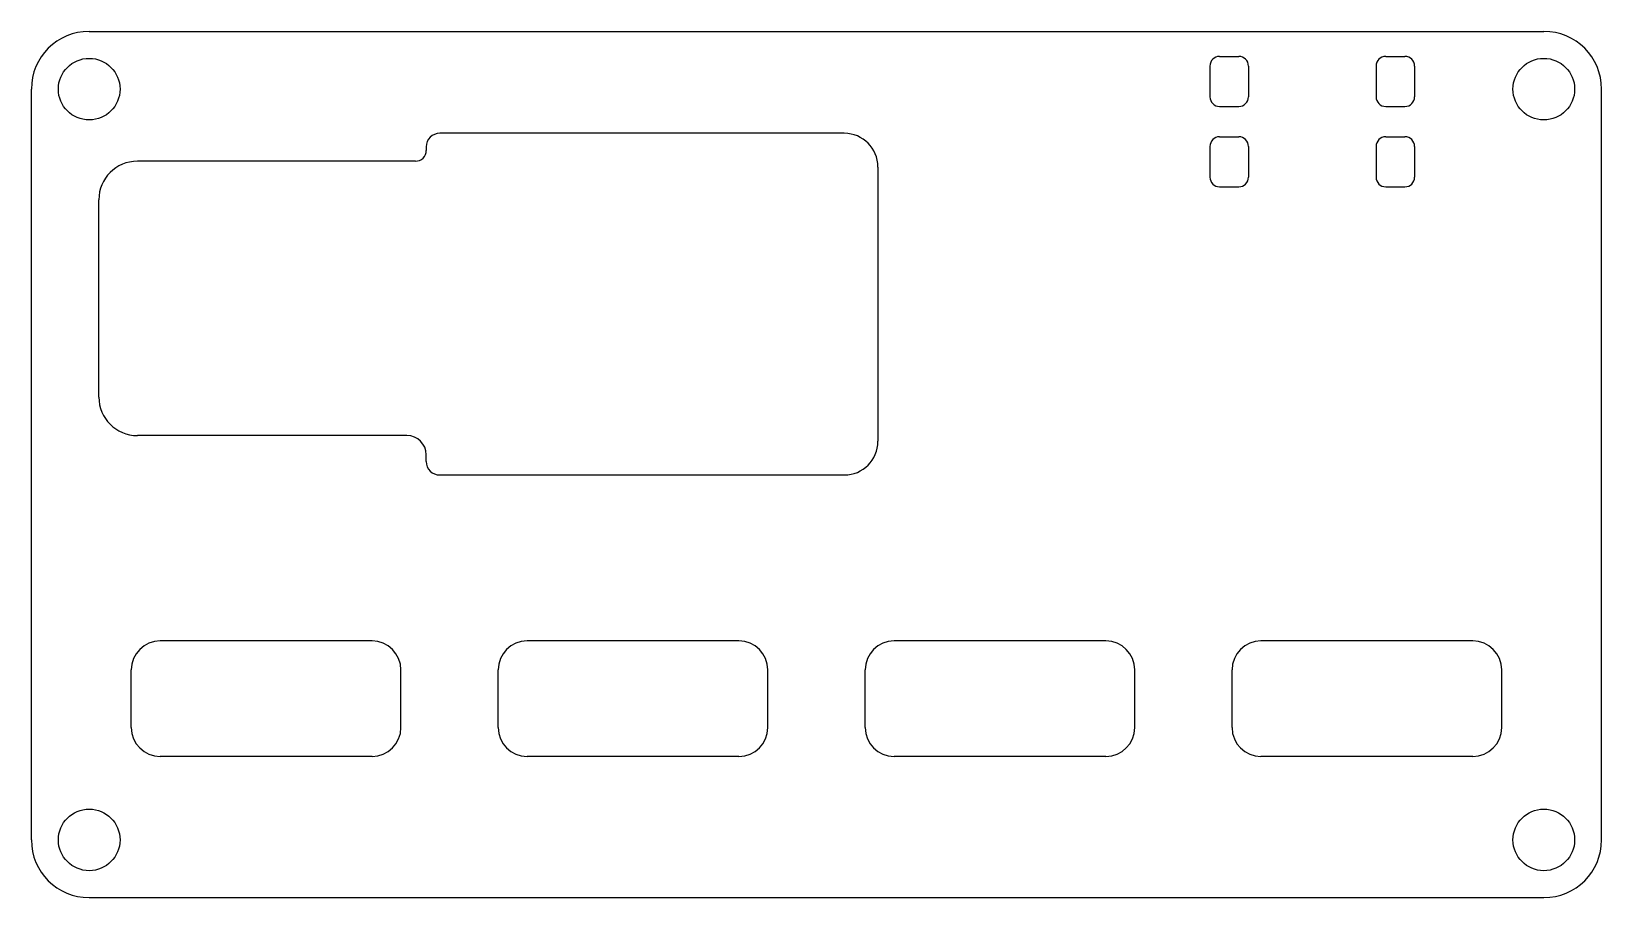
# Model space of a CAD drawing. Extents: x -49.6 to 31.9, y -19.5 to 25.5.
import ezdxf

# ---------------------------------------------------------------- set-up
doc = ezdxf.new("R2010")
doc.units = 0
doc.layers.add('MODELSKETCH_VISIBLE', color=7, linetype='CONTINUOUS')

msp = doc.modelspace()

# ---------------------------------------------------------------- linework, layer by layer
at = {"layer": 'MODELSKETCH_VISIBLE'}
for p, q in [((-46.641, 25.51), (28.879, 25.51)), ((11.545, 23.71), (11.545, 22.11)), ((12.045, 24.21), (13.045, 24.21)), ((13.545, 23.71), (13.545, 22.11)), ((20.17, 23.71), (20.17, 22.11)), ((20.67, 24.21), (21.67, 24.21)), ((22.17, 23.71), (22.17, 22.11)), ((-49.641, -16.49), (-49.641, 22.51)), ((31.879, -16.49), (31.879, 22.51)), ((12.045, 21.61), (13.045, 21.61)), ((20.67, 21.61), (21.67, 21.61)), ((-7.441, 20.215), (-28.441, 20.215)), ((12.045, 20.034), (13.045, 20.034)), ((20.67, 20.034), (21.67, 20.034)), ((-29.703, 18.765), (-44.141, 18.765)), ((-29.141, 19.515), (-29.141, 19.328)), ((11.545, 19.534), (11.545, 17.934)), ((13.545, 19.534), (13.545, 17.934)), ((20.17, 19.534), (20.17, 17.934)), ((22.17, 19.534), (22.17, 17.934)), ((-5.691, 18.465), (-5.691, 4.215)), ((12.045, 17.434), (13.045, 17.434)), ((20.67, 17.434), (21.67, 17.434)), ((-46.141, 6.515), (-46.141, 16.765)), ((-30.141, 4.515), (-44.141, 4.515)), ((-29.141, 3.165), (-29.141, 3.515)), ((-28.441, 2.465), (-7.441, 2.465)), ((-31.956, -6.156), (-42.956, -6.156)), ((-12.906, -6.156), (-23.906, -6.156)), ((6.144, -6.156), (-4.856, -6.156)), ((25.194, -6.156), (14.194, -6.156)), ((-44.456, -10.656), (-44.456, -7.656)), ((-30.456, -10.656), (-30.456, -7.656)), ((-25.406, -10.656), (-25.406, -7.656)), ((-11.406, -10.656), (-11.406, -7.656)), ((-6.356, -10.656), (-6.356, -7.656)), ((7.644, -10.656), (7.644, -7.656)), ((12.694, -10.656), (12.694, -7.656)), ((26.694, -10.656), (26.694, -7.656)), ((-31.956, -12.156), (-42.956, -12.156)), ((-12.906, -12.156), (-23.906, -12.156)), ((6.144, -12.156), (-4.856, -12.156)), ((25.194, -12.156), (14.194, -12.156)), ((-46.641, -19.49), (28.879, -19.49))]:
    msp.add_line(p, q, dxfattribs=at)
for centre in [(-46.641, 22.51), (28.879, 22.51), (-46.641, -16.49), (28.879, -16.49)]:
    msp.add_circle(centre, 1.6, dxfattribs=at)
for centre, radius, start, end in [((-46.641, 22.51), 3, 90, 180), ((28.879, 22.51), 3, 0, 90), ((12.045, 23.71), 0.5, 90, 180), ((13.045, 23.71), 0.5, 0, 90), ((20.67, 23.71), 0.5, 90, 180), ((21.67, 23.71), 0.5, 0, 90), ((12.045, 22.11), 0.5, 180, 270), ((13.045, 22.11), 0.5, 270, 0), ((20.67, 22.11), 0.5, 180, 270), ((21.67, 22.11), 0.5, 270, 0), ((-28.441, 19.515), 0.7, 90, 180), ((-7.441, 18.465), 1.75, 0, 90), ((12.045, 19.534), 0.5, 90, 180), ((13.045, 19.534), 0.5, 0, 90), ((20.67, 19.534), 0.5, 90, 180), ((21.67, 19.534), 0.5, 0, 90), ((-44.141, 16.765), 2, 90, 180), ((-29.703, 19.328), 0.562, 270, 0), ((12.045, 17.934), 0.5, 180, 270), ((13.045, 17.934), 0.5, 270, 0), ((20.67, 17.934), 0.5, 180, 270), ((21.67, 17.934), 0.5, 270, 0), ((-44.141, 6.515), 2, 180, 270), ((-30.141, 3.515), 1, 0, 90), ((-7.441, 4.215), 1.75, 270, 0), ((-28.441, 3.165), 0.7, 180, 270), ((-42.956, -7.656), 1.5, 90, 180), ((-31.956, -7.656), 1.5, 0, 90), ((-23.906, -7.656), 1.5, 90, 180), ((-12.906, -7.656), 1.5, 0, 90), ((-4.856, -7.656), 1.5, 90, 180), ((6.144, -7.656), 1.5, 0, 90), ((14.194, -7.656), 1.5, 90, 180), ((25.194, -7.656), 1.5, 0, 90), ((-42.956, -10.656), 1.5, 180, 270), ((-31.956, -10.656), 1.5, 270, 0), ((-23.906, -10.656), 1.5, 180, 270), ((-12.906, -10.656), 1.5, 270, 0), ((-4.856, -10.656), 1.5, 180, 270), ((6.144, -10.656), 1.5, 270, 0), ((14.194, -10.656), 1.5, 180, 270), ((25.194, -10.656), 1.5, 270, 0), ((-46.641, -16.49), 3, 180, 270), ((28.879, -16.49), 3, 270, 0)]:
    msp.add_arc(centre, radius, start, end, dxfattribs=at)

doc.saveas('drawing.dxf')
